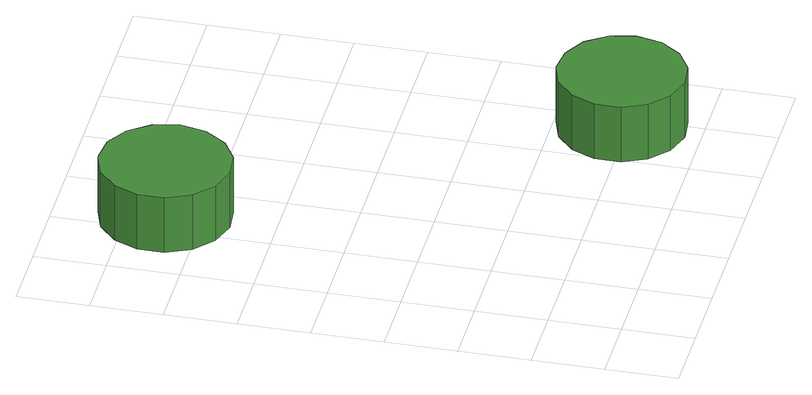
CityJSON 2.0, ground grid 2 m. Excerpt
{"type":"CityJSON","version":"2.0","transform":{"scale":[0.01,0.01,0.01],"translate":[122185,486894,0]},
"CityObjects":{
"tree1":{"type":"SolitaryVegetationObject","attributes":{"function":"something"},"geometry":[{"type":"MultiSurface","lod":"1","boundaries":[[[0,1,2,3,4,5,6,7,8,9,10,11,12,13,14]],[[15,16,17,18,19,20,21,22,23,24,25,26,27,28,29]],[[0,29,28,1]],[[1,28,27,2]],[[2,27,26,3]],[[3,26,25,4]],[[4,25,24,5]],[[5,24,23,6]],[[6,23,22,7]],[[7,22,21,8]],[[8,21,20,9]],[[9,20,19,10]],[[10,19,18,11]],[[11,18,17,12]],[[12,17,16,13]],[[13,16,15,14]],[[14,15,29,0]]]}]},
"tree2":{"type":"SolitaryVegetationObject","attributes":{"function":"something"},"geometry":[{"type":"MultiSurface","lod":"1","boundaries":[[[30,31,32,33,34,35,36,37,38,39,40,41,42,43,44]],[[45,46,47,48,49,50,51,52,53,54,55,56,57,58,59]],[[30,59,58,31]],[[31,58,57,32]],[[32,57,56,33]],[[33,56,55,34]],[[34,55,54,35]],[[35,54,53,36]],[[36,53,52,37]],[[37,52,51,38]],[[38,51,50,39]],[[39,50,49,40]],[[40,49,48,41]],[[41,48,47,42]],[[42,47,46,43]],[[43,46,45,44]],[[44,45,59,30]]]}]}
},
"vertices":[
[455,1303,191],[439,1376,191],[395,1437,191],[330,1475,191],[256,1482,191],[184,1459,191],[129,1409,191],[98,1340,191],[98,1265,191],[129,1197,191],[184,1147,191],[256,1123,191],[330,1131,191],[395,1169,191],[439,1230,191],[439,1230,19],[395,1169,19],[330,1131,19],[256,1123,19],[184,1147,19],[129,1197,19],[98,1265,19],[98,1340,19],[129,1409,19],[184,1459,19],[256,1482,19],[330,1475,19],[395,1437,19],[439,1376,19],[455,1303,19],
[1138,219,195],[1123,290,195],[1080,350,195],[1016,386,195],[944,394,195],[874,371,195],[820,322,195],[790,256,195],[790,183,195],[820,116,195],[874,67,195],[944,44,195],[1016,52,195],[1080,89,195],[1123,148,195],[1123,148,23],[1080,89,23],[1016,52,23],[944,44,23],[874,67,23],[820,116,23],[790,183,23],[790,256,23],[820,322,23],[874,371,23],[944,394,23],[1016,386,23],[1080,350,23],[1123,290,23],[1138,219,23]
]}
